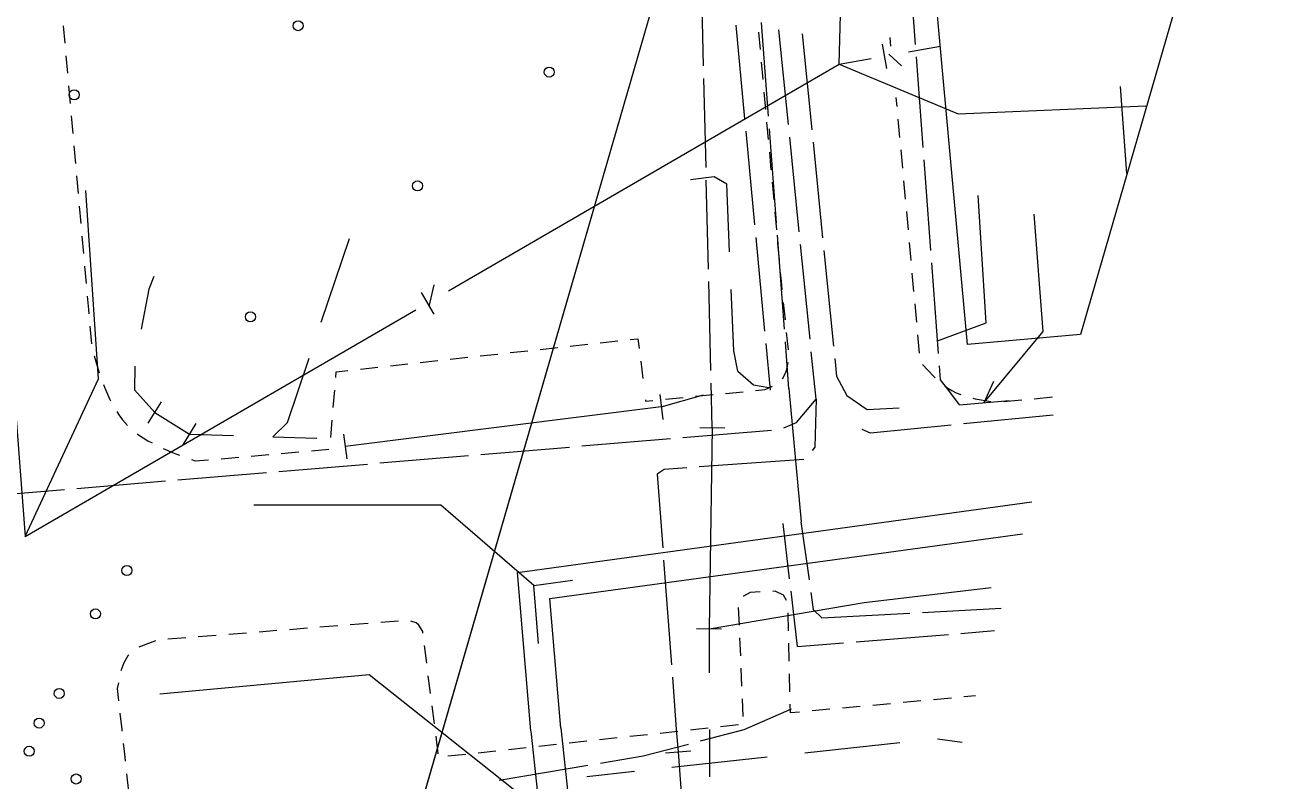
# Model space of a CAD drawing. Header units: metres. Extents: x 3206 to 3701, y 9896 to 11410.
# Drawn here: x 3287.75 to 3337.49, y 9997.95 to 10028.04 of the extents above; entities that cross this region are included whole.
import ezdxf

# ---------------------------------------------------------------- set-up
doc = ezdxf.new("R2010")
doc.units = ezdxf.units.M
for name, color, linetype in [('BOUNDARY', 7, 'Continuous'), ('BUILDING', 7, 'Continuous'), ('CURB', 7, 'Continuous'), ('ELECTR_CABLE', 7, 'Continuous'), ('GROUND', 7, 'Continuous'), ('HEAT', 7, 'Continuous'), ('SEWER', 7, 'Continuous'), ('WATER_PIPELINE', 7, 'Continuous')]:
    doc.layers.add(name, color=color, linetype=linetype)

# ---------------------------------------------------------------- blocks, each defined once
blk = doc.blocks.new('МОЖЖЕВЕЛЬНИК_СКАЛЬНЫЙ')
blk.add_circle((0, 0), 0.2)

msp = doc.modelspace()

# ---------------------------------------------------------------- linework, layer by layer
at = {"layer": 'BOUNDARY'}
msp.add_lwpolyline([(3253.023, 9915.673), (3233.596, 10020.109), (3233.041, 10027.227), (3225.675, 10139.955), (3262.083, 10325.257), (3335.841, 10689.444), (3351.098, 10763.684), (3367.768, 10831.231), (3377.814, 10869.112), (3520.394, 11207.447), (3551.174, 11273.829), (3554.005, 11279.367), (3611.719, 11390.174), (3639.436, 11373.131), (3680.635, 11298.581), (3281.247, 9920.202)], close=True, dxfattribs=at)
at = {"layer": 'BUILDING'}
msp.add_lwpolyline([(3318.404, 10090.372), (3329.924, 10091.425), (3335.139, 10034.333), (3329.748, 10015.725), (3325.26, 10015.316)], close=True, dxfattribs=at)
at = {"layer": 'CURB'}
for points in [[(3289.272, 10028.008), (3289.334, 10027.31)], [(3317.012, 10027.06), (3316.949, 10027.757)], [(3322.205, 10027.192), (3322.177, 10027.543)], [(3289.378, 10026.812), (3289.44, 10026.114)], [(3317.121, 10025.864), (3317.057, 10026.562)], [(3289.484, 10025.616), (3289.546, 10024.918)], [(3317.229, 10024.668), (3317.166, 10025.366)], [(3322.405, 10025.15), (3322.438, 10024.786)], [(3289.59, 10024.42), (3289.652, 10023.722)], [(3322.484, 10024.289), (3322.55, 10023.561)], [(3317.338, 10023.473), (3317.274, 10024.17)], [(3289.696, 10023.224), (3289.758, 10022.526)], [(3317.446, 10022.277), (3317.383, 10022.975)], [(3322.596, 10023.063), (3322.663, 10022.335)], [(3289.802, 10022.028), (3289.864, 10021.33)], [(3317.555, 10021.081), (3317.491, 10021.779)], [(3322.708, 10021.837), (3322.775, 10021.11)], [(3289.908, 10020.832), (3289.97, 10020.134)], [(3317.663, 10019.885), (3317.6, 10020.583)], [(3322.821, 10020.612), (3322.887, 10019.884)], [(3290.014, 10019.636), (3290.076, 10018.938)], [(3317.772, 10018.69), (3317.713, 10019.34), (3317.708, 10019.387)], [(3322.933, 10019.386), (3323, 10018.659)], [(3290.12, 10018.44), (3290.182, 10017.742)], [(3317.885, 10017.494), (3317.848, 10017.846), (3317.817, 10018.192)], [(3323.045, 10018.161), (3323.112, 10017.433)], [(3290.226, 10017.244), (3290.272, 10016.72), (3290.288, 10016.546)], [(3318.007, 10016.3), (3317.936, 10016.997)], [(3323.158, 10016.935), (3323.224, 10016.208)], [(3290.332, 10016.048), (3290.394, 10015.35)], [(3318.13, 10015.106), (3318.058, 10015.803)], [(3309.449, 10015.256), (3310.145, 10015.332)], [(3310.642, 10015.387), (3311.339, 10015.463)], [(3311.836, 10015.517), (3312.14, 10015.55), (3312.188, 10015.158)], [(3323.27, 10015.71), (3323.337, 10014.982)], [(3290.496, 10014.864), (3290.706, 10014.196)], [(3304.675, 10014.735), (3305.371, 10014.811)], [(3305.868, 10014.866), (3306.565, 10014.942)], [(3307.062, 10014.996), (3307.758, 10015.072)], [(3308.255, 10015.126), (3308.952, 10015.202)], [(3301.094, 10014.345), (3301.791, 10014.421)], [(3302.288, 10014.475), (3302.984, 10014.551)], [(3303.481, 10014.605), (3304.178, 10014.681)], [(3312.249, 10014.662), (3312.334, 10013.966)], [(3317.889, 10013.958), (3317.89, 10013.959), (3318.027, 10014.205), (3318.085, 10014.395), (3318.125, 10014.611)], [(3323.463, 10014.521), (3323.899, 10014.057), (3323.969, 10013.994)], [(3300.113, 10014.008), (3300.131, 10014.239), (3300.597, 10014.29)], [(3290.874, 10013.725), (3290.913, 10013.621), (3291.117, 10013.156), (3291.154, 10013.083)], [(3300.016, 10012.812), (3300.073, 10013.51)], [(3314.432, 10013.259), (3315.13, 10013.326)], [(3315.627, 10013.374), (3316.325, 10013.441)], [(3316.822, 10013.488), (3317.2, 10013.524), (3317.49, 10013.663)], [(3324.353, 10013.674), (3324.477, 10013.583), (3324.634, 10013.488), (3324.808, 10013.401), (3324.993, 10013.33)], [(3312.438, 10013.122), (3312.444, 10013.069), (3312.739, 10013.097)], [(3313.237, 10013.145), (3313.934, 10013.211)], [(3325.471, 10013.184), (3325.56, 10013.16), (3326.189, 10013.049)], [(3326.685, 10013.048), (3327.412, 10013.118)], [(3327.91, 10013.165), (3328.637, 10013.234)], [(3291.405, 10012.651), (3291.486, 10012.519), (3291.629, 10012.327), (3291.834, 10012.099)], [(3299.92, 10011.615), (3299.976, 10012.313)], [(3292.209, 10011.77), (3292.272, 10011.722), (3292.634, 10011.488), (3292.804, 10011.402)], [(3293.251, 10011.177), (3293.65, 10011.009), (3293.901, 10010.916)], [(3295.556, 10010.776), (3296.254, 10010.838)], [(3296.752, 10010.882), (3297.45, 10010.944)], [(3297.948, 10010.988), (3298.646, 10011.049)], [(3299.144, 10011.093), (3299.842, 10011.155)], [(3294.369, 10010.742), (3294.524, 10010.685), (3295.058, 10010.732)], [(3317.004, 10005.474), (3316.606, 10005.457), (3316.344, 10005.311), (3316.333, 10005.3)], [(3318.055, 10005.127), (3317.929, 10005.346), (3317.605, 10005.501), (3317.503, 10005.496)], [(3316.131, 10004.861), (3316.162, 10004.148)], [(3318.138, 10003.93), (3318.123, 10004.643)], [(3297.776, 10003.933), (3297.065, 10003.876)], [(3298.985, 10004.028), (3298.274, 10003.972)], [(3300.195, 10004.124), (3299.484, 10004.068)], [(3301.404, 10004.22), (3300.693, 10004.164)], [(3302.614, 10004.316), (3301.903, 10004.259)], [(3303.583, 10003.839), (3303.576, 10003.897), (3303.417, 10004.146), (3303.314, 10004.239), (3303.107, 10004.314)], [(3292.943, 10003.527), (3292.275, 10003.277)], [(3294.148, 10003.645), (3293.437, 10003.589)], [(3295.357, 10003.741), (3294.646, 10003.685)], [(3296.567, 10003.837), (3295.855, 10003.78)], [(3316.184, 10003.649), (3316.215, 10002.936)], [(3318.163, 10002.717), (3318.148, 10003.43)], [(3291.88, 10002.977), (3291.838, 10002.929), (3291.679, 10002.653), (3291.569, 10002.34)], [(3303.736, 10002.635), (3303.646, 10003.343)], [(3316.236, 10002.437), (3316.267, 10001.724)], [(3303.889, 10001.432), (3303.799, 10002.139)], [(3318.188, 10001.504), (3318.173, 10002.217)], [(3291.467, 10001.851), (3291.421, 10001.625), (3291.474, 10001.145)], [(3304.042, 10000.228), (3303.952, 10000.936)], [(3316.289, 10001.225), (3316.32, 10000.512)], [(3318.571, 10000.691), (3318.206, 10000.658), (3318.199, 10001.004)], [(3320.987, 10000.914), (3320.277, 10000.848)], [(3322.195, 10001.025), (3321.485, 10000.959)], [(3323.404, 10001.136), (3322.693, 10001.071)], [(3324.612, 10001.247), (3323.902, 10001.182)], [(3325.579, 10001.336), (3325.11, 10001.293)], [(3291.528, 10000.648), (3291.599, 10000), (3291.606, 9999.939)], [(3319.779, 10000.802), (3319.069, 10000.737)], [(3313.729, 9999.923), (3313.02, 9999.846)], [(3314.935, 10000.054), (3314.439, 10000), (3314.226, 9999.977)], [(3316.141, 10000.184), (3315.432, 10000.108)], [(3291.661, 9999.442), (3291.707, 9999.025), (3291.739, 9998.733)], [(3304.195, 9999.025), (3304.105, 9999.732)], [(3308.904, 9999.401), (3308.195, 9999.324)], [(3310.11, 9999.531), (3309.401, 9999.455)], [(3311.317, 9999.662), (3310.607, 9999.585)], [(3312.523, 9999.793), (3311.814, 9999.716)], [(3305.286, 9999.009), (3304.576, 9998.932)], [(3306.492, 9999.139), (3305.783, 9999.063)], [(3307.698, 9999.27), (3306.989, 9999.193)], [(3291.793, 9998.236), (3291.871, 9997.527)]]:
    msp.add_lwpolyline(points, dxfattribs=at)
at = {"layer": 'ELECTR_CABLE'}
for points in [[(3323.189, 10027.266), (3322.922, 10030.867)], [(3314.752, 10026.41), (3314.666, 10029.953)], [(3316.396, 10024.305), (3316.045, 10028.03)], [(3317.05, 10028.14), (3317.327, 10024.402)], [(3318.13, 10024.073), (3317.751, 10027.847)], [(3318.675, 10027.678), (3319.058, 10023.869)], [(3323.493, 10023.166), (3323.226, 10026.767)], [(3314.849, 10022.367), (3314.764, 10025.91)], [(3316.794, 10020.081), (3316.443, 10023.807)], [(3317.364, 10023.904), (3317.642, 10020.166)], [(3318.559, 10019.802), (3318.18, 10023.576)], [(3319.108, 10023.372), (3319.49, 10019.563)], [(3323.797, 10019.066), (3323.53, 10022.667)], [(3315.176, 10021.998), (3314.229, 10021.879)], [(3314.947, 10018.324), (3314.861, 10021.867)], [(3315.789, 10019.013), (3315.678, 10021.695), (3315.176, 10021.998)], [(3324.064, 10015.471), (3325.995, 10016.178), (3325.676, 10021.256)], [(3325.922, 10013.007), (3328.259, 10015.835), (3327.912, 10020.514)], [(3299.539, 10016.203), (3300.661, 10019.537)], [(3317.192, 10015.858), (3316.841, 10019.584)], [(3317.678, 10019.668), (3317.956, 10015.931)], [(3318.988, 10015.53), (3318.609, 10019.304)], [(3319.54, 10019.065), (3319.923, 10015.256)], [(3324.101, 10014.966), (3323.834, 10018.568)], [(3292.871, 10018.026), (3292.677, 10017.522), (3292.374, 10015.934)], [(3315.045, 10014.281), (3314.959, 10017.824)], [(3316.113, 10014.262), (3315.953, 10015.063), (3315.851, 10017.515)], [(3317.415, 10013.498), (3317.239, 10015.361)], [(3317.993, 10015.432), (3318.131, 10013.563)], [(3319.227, 10013.146), (3319.038, 10015.033)], [(3292.125, 10014.457), (3292.107, 10013.519), (3292.918, 10012.609)], [(3297.614, 10011.651), (3298.198, 10012.222), (3299.06, 10014.782)], [(3319.973, 10014.759), (3320.044, 10014.055), (3320.45, 10013.297), (3321.261, 10012.729), (3322.53, 10012.795)], [(3324.941, 10012.921), (3324.506, 10013.494), (3324.179, 10013.92), (3324.138, 10014.468)], [(3316.113, 10014.262), (3316.745, 10013.71), (3317.344, 10013.611)], [(3325.922, 10013.007), (3326.302, 10013.86)], [(3313.008, 10013.333), (3313.132, 10012.341)], [(3313.069, 10012.837), (3314.75, 10013.324)], [(3315.1, 10012.01), (3315.057, 10013.781)], [(3318.644, 10008.267), (3318.161, 10013.566)], [(3292.655, 10012.184), (3293.181, 10013.034)], [(3313.07, 10012.837), (3300.488, 10011.262)], [(3317.942, 10011.999), (3318.456, 10012.215), (3319.227, 10013.146)], [(3319.227, 10013.146), (3319.173, 10011.234), (3319.067, 10011.098)], [(3324.941, 10012.921), (3326.914, 10013.094)], [(3292.918, 10012.609), (3294.302, 10011.751)], [(3328.665, 10012.512), (3325.101, 10012.16)], [(3294.039, 10011.326), (3294.565, 10012.176)], [(3313.933, 10011.62), (3317.454, 10011.915)], [(3314.6, 10012.018), (3315.6, 10012.002)], [(3315.1, 10012.01), (3314.97, 10004.01)], [(3324.603, 10012.111), (3321.399, 10011.794), (3321.065, 10011.932)], [(3294.302, 10011.751), (3296.051, 10011.698)], [(3297.614, 10011.651), (3299.346, 10011.597), (3299.363, 10011.592)], [(3300.426, 10011.758), (3300.55, 10010.766)], [(3309.914, 10011.282), (3313.435, 10011.578)], [(3301.876, 10010.606), (3305.396, 10010.902)], [(3305.895, 10010.944), (3309.416, 10011.24)], [(3297.856, 10010.268), (3301.377, 10010.564)], [(3314.081, 10010.411), (3313.178, 10010.347), (3312.905, 10010.164), (3313.125, 10007.235)], [(3318.74, 10010.741), (3314.58, 10010.446)], [(3289.818, 10009.593), (3293.339, 10009.889)], [(3293.837, 10009.931), (3297.358, 10010.227)], [(3285.799, 10009.255), (3289.32, 10009.551)], [(3318.174, 10005.997), (3317.919, 10008.201)], [(3318.622, 10008.265), (3318.952, 10005.952)], [(3313.162, 10006.737), (3313.474, 10002.578)], [(3314.97, 10004.01), (3321.143, 10005.055), (3326.19, 10005.644)], [(3318.487, 10003.297), (3318.232, 10005.501)], [(3319.022, 10005.457), (3319.119, 10004.779), (3319.464, 10004.443), (3322.965, 10004.63)], [(3323.465, 10004.657), (3326.589, 10004.824)], [(3314.47, 10004.018), (3315.47, 10004.002)], [(3314.97, 10004.01), (3314.977, 10002.255)], [(3324.991, 10003.824), (3326.331, 10003.933)], [(3318.487, 10003.297), (3320.323, 10003.446)], [(3320.821, 10003.486), (3324.493, 10003.784)], [(3313.511, 10002.079), (3313.667, 10000)], [(3316.37, 10000), (3318.248, 10000.826)], [(3313.667, 10000), (3313.74, 9999.108)], [(3314.634, 9999.546), (3316.37, 10000)], [(3314.986, 10000), (3314.993, 9998.111)], [(3310.646, 9998.661), (3312.346, 9998.949), (3314.15, 9999.42)], [(3322.568, 9999.468), (3318.777, 9999.058)], [(3325.042, 9999.485), (3324.059, 9999.621)], [(3313.242, 9999.071), (3314.239, 9999.144)], [(3317.286, 9998.896), (3313.494, 9998.486)], [(3313.74, 9999.108), (3314.098, 9994.21)], [(3306.614, 9997.979), (3310.153, 9998.578)], [(3312.003, 9998.324), (3310.107, 9998.119)]]:
    msp.add_lwpolyline(points, dxfattribs=at)
at = {"layer": 'GROUND'}
msp.add_lwpolyline([(3321.316, 10058.49), (3289.691, 9949.344)], dxfattribs=at)
at = {"layer": 'HEAT'}
for points in [[(3307.992, 10005.732), (3304.297, 10008.929), (3296.853, 10008.929)], [(3307.879, 9999.949), (3307.346, 10006.249), (3327.815, 10009.053)], [(3309.075, 10000.051), (3308.638, 10005.215), (3327.449, 10007.792)], [(3308.187, 10003.426), (3307.992, 10005.732), (3309.541, 10005.944)], [(3309.04, 9996.133), (3301.446, 10002.176), (3293.114, 10001.411)], [(3307.88, 9999.936), (3308.226, 9996.717)], [(3309.074, 10000.064), (3309.419, 9996.845)]]:
    msp.add_lwpolyline(points, dxfattribs=at)
at = {"layer": 'SEWER'}
for points in [[(3320.15, 10026.48), (3320.36, 10034.325)], [(3321.859, 10027.277), (3322.033, 10026.302)], [(3322.123, 10026.881), (3322.624, 10026.407)], [(3322.901, 10026.971), (3324.175, 10027.198)], [(3304.599, 10017.456), (3320.15, 10026.48)], [(3320.15, 10026.48), (3321.424, 10026.707)], [(3320.15, 10026.48), (3324.885, 10024.496), (3332.355, 10024.82)], [(3287.75, 10007.68), (3290.675, 10013.948), (3290.165, 10021.45)], [(3303.515, 10017.388), (3304.013, 10016.531)], [(3303.835, 10016.836), (3304.035, 10017.689)], [(3287.75, 10007.68), (3303.301, 10016.704)], [(3287.331, 10013.252), (3287.75, 10007.68)]]:
    msp.add_lwpolyline(points, dxfattribs=at)
at = {"layer": 'WATER_PIPELINE'}
msp.add_lwpolyline([(3331.601, 10022.123), (3331.348, 10025.588)], dxfattribs=at)

# ---------------------------------------------------------------- block references
at = {"layer": 'BUSH'}
for p in [(3298.616, 10028.008), (3308.611, 10026.161), (3289.706, 10025.256), (3303.368, 10021.631), (3296.72, 10016.422), (3291.806, 10006.328), (3290.552, 10004.6), (3289.114, 10001.435), (3288.309, 10000.256), (3287.918, 9999.132), (3289.784, 9998.03)]:
    msp.add_blockref('МОЖЖЕВЕЛЬНИК_СКАЛЬНЫЙ', p, dxfattribs=at)

doc.saveas('drawing.dxf')
